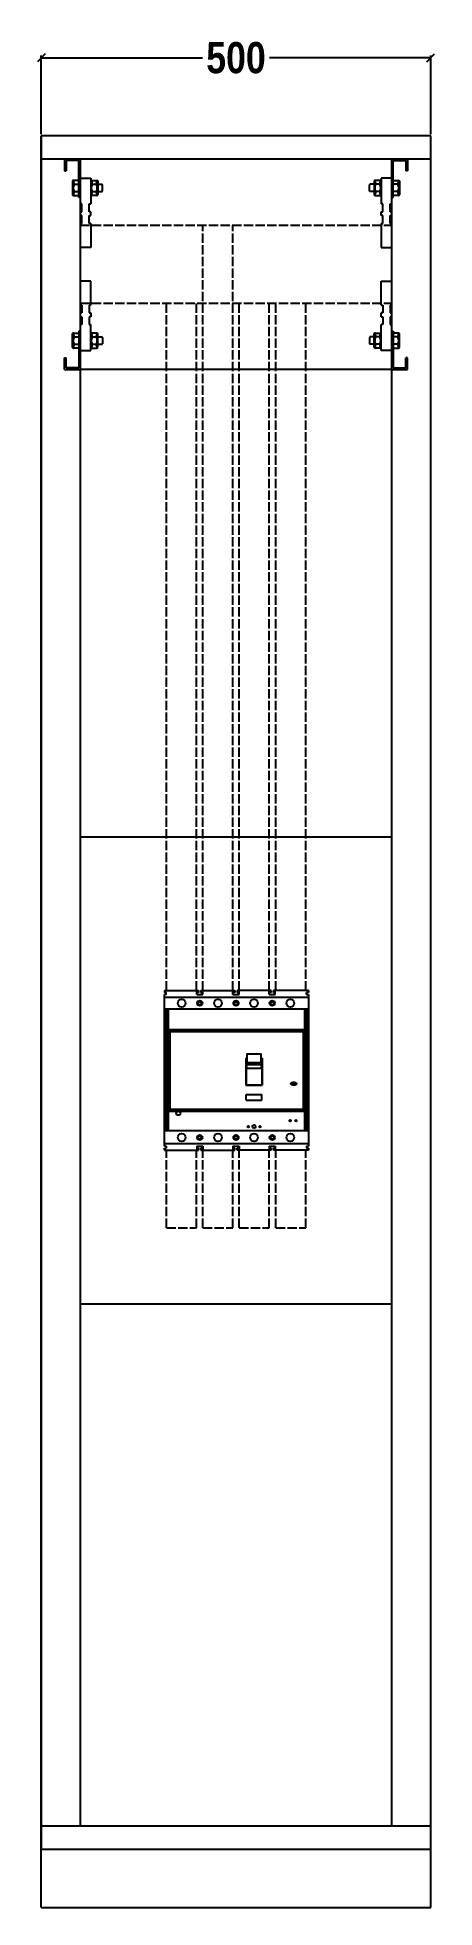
# Model space of a CAD drawing. Header units: millimetres. Extents: x -5 to 505, y -75 to 2326.
import ezdxf

# ---------------------------------------------------------------- set-up
doc = ezdxf.new("R2010")
doc.units = ezdxf.units.MM
doc.header["$MEASUREMENT"] = 0
doc.linetypes.add('ACAD_ISO02W100', pattern=[15, 12, -3])
doc.styles.add('ANB', font='ARIALNB.TTF')
doc.dimstyles.new('ARULLAIYA', dxfattribs={"dimtxt": 20, "dimasz": 10, "dimexe": 3, "dimexo": 2, "dimgap": 7, "dimtad": 0, "dimdec": 0, "dimzin": 0, "dimdsep": 46, "dimtxsty": 'ANB', "dimblk": 'OBLIQUE', "dimcen": 0.09, "dimadec": 0, "dimazin": 0, "dimtfac": 1, "dimtdec": 0, "dimtofl": 0, "dimtmove": 0, "dimatfit": 3, "dimldrblk": 'OBLIQUE', "dimfxl": 1, "dimtolj": 1, "dimtzin": 0, "dimarcsym": 1})

# ---------------------------------------------------------------- blocks, each defined once
blk = doc.blocks.new('_Oblique')
at = {"color": 0, "linetype": 'ByBlock', "lineweight": -2}
blk.add_line((-0.5, -0.5), (0.5, 0.5), dxfattribs=at)
blk = doc.blocks.new('*D1')
at = {"color": 0, "lineweight": -2, "transparency": 16777216}
for p, q in [((0, 2202), (0, 2303)), ((0, 2300), (206.9, 2300)), ((500, 2300), (293.1, 2300)), ((500, 2202), (500, 2303))]:
    blk.add_line(p, q, dxfattribs=at)
at = {"layer": 'Defpoints', "color": 0, "transparency": 16777216}
for p in [(500, 2300), (0, 2200), (500, 2200)]:
    blk.add_point(p, dxfattribs=at)
at = {"color": 0, "lineweight": -2, "transparency": 16777216, "xscale": 10, "yscale": 10, "zscale": 10, "rotation": 180}
blk.add_blockref('_Oblique', (0, 2300), dxfattribs=at)
at = {"color": 0, "lineweight": -2, "transparency": 16777216, "xscale": 10, "yscale": 10, "zscale": 10}
blk.add_blockref('_Oblique', (500, 2300), dxfattribs=at)
at = {"color": 0, "transparency": 16777216, "insert": (250, 2300), "char_height": 40, "attachment_point": 5, "style": 'ANB'}
blk.add_mtext('\\A1;500', dxfattribs=at)
blk = doc.blocks.new('*D2')
at = {"color": 0, "lineweight": -2, "transparency": 16777216}
for p, q in [((0, 2202), (0, 2303)), ((0, 2300), (206.9, 2300)), ((500, 2300), (293.1, 2300)), ((500, 2202), (500, 2303))]:
    blk.add_line(p, q, dxfattribs=at)
at = {"layer": 'Defpoints', "color": 0, "transparency": 16777216}
for p in [(500, 2300), (0, 2200), (500, 2200)]:
    blk.add_point(p, dxfattribs=at)
at = {"color": 0, "lineweight": -2, "transparency": 16777216, "xscale": 10, "yscale": 10, "zscale": 10, "rotation": 180}
blk.add_blockref('_Oblique', (0, 2300), dxfattribs=at)
at = {"color": 0, "lineweight": -2, "transparency": 16777216, "xscale": 10, "yscale": 10, "zscale": 10}
blk.add_blockref('_Oblique', (500, 2300), dxfattribs=at)
at = {"color": 0, "transparency": 16777216, "insert": (250, 2300), "char_height": 40, "attachment_point": 5, "style": 'ANB'}
blk.add_mtext('\\A1;500', dxfattribs=at)

msp = doc.modelspace()

# ---------------------------------------------------------------- hatches: boundary and pattern name
h = msp.add_hatch()
h.set_pattern_fill('ANSI31', color=256)
h.set_pattern_definition([(45, (-102320.82841, 19637.47218), (-0.08838834765, 0.08838834765), [])])
edge = h.paths.add_edge_path()
edge.add_line((324.1, 982.8), (323.1, 984.1))
edge.add_line((323.1, 984.1), (322.1, 981.8))
edge.add_ellipse((324.1, 982.8), major_axis=(3.15, 0), ratio=0.431137, start_angle=230.5474, end_angle=241.194)
edge.add_line((322.5, 981.6), (323.2, 983.1))
edge.add_line((323.2, 983.1), (324.1, 982))
edge.add_line((324.1, 982), (324.9, 983.1))
edge.add_line((324.9, 983.1), (325.6, 981.6))
edge.add_ellipse((324.1, 982.8), major_axis=(3.15, 0), ratio=0.431137, start_angle=298.806, end_angle=309.4526)
edge.add_line((326.1, 981.8), (325.1, 984.1))
edge.add_line((325.1, 984.1), (324.1, 982.8))

# ---------------------------------------------------------------- linework, layer by layer
for p, q in [((500, 2200), (0, 2200)), ((0, 2200), (0, 0)), ((500, 2200), (0, 2200)), ((0, 2200), (0, 0)), ((0, -75), (0, 2200)), ((500, -75), (500, 2200)), ((500, 2170), (0, 2170)), ((30, 2170), (30, 2155)), ((48, 2168), (32, 2168)), ((32, 2168), (32, 2155)), ((48, 2120.8), (48, 2168)), ((50, 2170), (50, 30)), ((450, 30), (450, 2170)), ((452, 2120.8), (452, 2168)), ((452, 2168), (468, 2168)), ((468, 2168), (468, 2155)), ((470, 2170), (470, 2155)), ((30, 2155), (32, 2155)), ((41, 2142.5), (40.2, 2141.9)), ((40.2, 2141.9), (40.2, 2124)), ((40.9, 2142.2), (40.9, 2123.8)), ((48, 2142.7), (41.4, 2142.7)), ((42, 2137.6), (50, 2137.6)), ((50, 2145.6), (63.5, 2145.6)), ((63.5, 2145.6), (63.5, 2112.4)), ((64.3, 2142.5), (63.5, 2141.9)), ((63.5, 2137.6), (78, 2137.6)), ((64.2, 2142.2), (64.2, 2123.8)), ((64.7, 2142.7), (71.3, 2142.7)), ((71.7, 2142.5), (72.4, 2141.9)), ((71.8, 2142.2), (71.8, 2123.8)), ((72.4, 2141.9), (72.4, 2124)), ((436.5, 2137.6), (422, 2137.6)), ((428.3, 2142.5), (427.6, 2141.9)), ((427.6, 2141.9), (427.6, 2124)), ((428.2, 2142.2), (428.2, 2123.8)), ((435.3, 2142.7), (428.7, 2142.7)), ((435.7, 2142.5), (436.5, 2141.9)), ((435.8, 2142.2), (435.8, 2123.8)), ((436.5, 2145.6), (436.5, 2112.4)), ((450, 2145.6), (436.5, 2145.6)), ((458, 2137.6), (450, 2137.6)), ((452, 2142.7), (458.6, 2142.7)), ((459, 2142.5), (459.8, 2141.9)), ((459.1, 2142.2), (459.1, 2123.8)), ((459.8, 2141.9), (459.8, 2124)), ((470, 2155), (468, 2155)), ((41, 2123.4), (40.2, 2124)), ((41.4, 2123.3), (48, 2123.3)), ((42, 2128.4), (50, 2128.4)), ((50, 2120.8), (48, 2120.8)), ((63.5, 2128.4), (78, 2128.4)), ((64.3, 2123.4), (63.5, 2124)), ((71.3, 2123.3), (64.7, 2123.3)), ((71.7, 2123.4), (72.4, 2124)), ((78.5, 2128.9), (78.5, 2137.1)), ((421.5, 2128.9), (421.5, 2137.1)), ((436.5, 2128.4), (422, 2128.4)), ((428.3, 2123.4), (427.6, 2124)), ((428.7, 2123.3), (435.3, 2123.3)), ((435.7, 2123.4), (436.5, 2124)), ((458, 2128.4), (450, 2128.4)), ((450, 2120.8), (452, 2120.8)), ((458.6, 2123.3), (452, 2123.3)), ((459, 2123.4), (459.8, 2124)), ((52, 2112.4), (50, 2112.4)), ((50, 2102.4), (52, 2102.4)), ((52, 2097.4), (50, 2097.4)), ((52, 2102.4), (52, 2112.4)), ((52, 2087.4), (52, 2097.4)), ((61.5, 2102.4), (61.5, 2112.4)), ((61.5, 2112.4), (63.5, 2112.4)), ((63.5, 2102.4), (61.5, 2102.4)), ((61.5, 2087.4), (61.5, 2097.4)), ((61.5, 2097.4), (63.5, 2097.4)), ((63.5, 2097.4), (63.5, 2102.4)), ((438.5, 2112.4), (436.5, 2112.4)), ((436.5, 2097.4), (436.5, 2102.4)), ((436.5, 2102.4), (438.5, 2102.4)), ((438.5, 2097.4), (436.5, 2097.4)), ((438.5, 2102.4), (438.5, 2112.4)), ((438.5, 2087.4), (438.5, 2097.4)), ((448, 2102.4), (448, 2112.4)), ((448, 2112.4), (450, 2112.4)), ((450, 2102.4), (448, 2102.4)), ((448, 2087.4), (448, 2097.4)), ((448, 2097.4), (450, 2097.4)), ((50, 2087.4), (52, 2087.4)), ((63.5, 2087.4), (61.5, 2087.4)), ((63.5, 2087.4), (63.5, 2056.7)), ((436.5, 2087.4), (436.5, 2056.7)), ((436.5, 2087.4), (438.5, 2087.4)), ((450, 2087.4), (448, 2087.4)), ((63.5, 2056.7), (50, 2056.7)), ((436.5, 2056.7), (450, 2056.7)), ((63.5, 2013.3), (50, 2013.3)), ((63.5, 1982.6), (63.5, 2013.3)), ((436.5, 1982.6), (436.5, 2013.3)), ((436.5, 2013.3), (450, 2013.3)), ((50, 1982.6), (52, 1982.6)), ((52, 1972.6), (50, 1972.6)), ((52, 1982.6), (52, 1972.6)), ((63.5, 1982.6), (61.5, 1982.6)), ((61.5, 1982.6), (61.5, 1972.6)), ((61.5, 1972.6), (63.5, 1972.6)), ((63.5, 1972.6), (63.5, 1967.6)), ((436.5, 1982.6), (438.5, 1982.6)), ((436.5, 1967.6), (436.5, 1972.6)), ((438.5, 1972.6), (436.5, 1972.6)), ((438.5, 1982.6), (438.5, 1972.6)), ((450, 1982.6), (448, 1982.6)), ((448, 1982.6), (448, 1972.6)), ((448, 1972.6), (450, 1972.6)), ((41, 1946.6), (40.2, 1946)), ((40.2, 1928.1), (40.2, 1946)), ((40.9, 1927.8), (40.9, 1946.2)), ((41.4, 1946.7), (48, 1946.7)), ((48, 1949.2), (48, 1902)), ((50, 1949.2), (48, 1949.2)), ((50, 1967.6), (52, 1967.6)), ((52, 1957.6), (50, 1957.6)), ((52, 1967.6), (52, 1957.6)), ((63.5, 1967.6), (61.5, 1967.6)), ((61.5, 1967.6), (61.5, 1957.6)), ((61.5, 1957.6), (63.5, 1957.6)), ((63.5, 1924.4), (63.5, 1957.6)), ((64.3, 1946.6), (63.5, 1946)), ((64.2, 1927.8), (64.2, 1946.2)), ((71.3, 1946.7), (64.7, 1946.7)), ((71.7, 1946.6), (72.4, 1946)), ((71.8, 1927.8), (71.8, 1946.2)), ((72.4, 1928.1), (72.4, 1946)), ((428.3, 1946.6), (427.6, 1946)), ((427.6, 1928.1), (427.6, 1946)), ((428.2, 1927.8), (428.2, 1946.2)), ((428.7, 1946.7), (435.3, 1946.7)), ((435.7, 1946.6), (436.5, 1946)), ((435.8, 1927.8), (435.8, 1946.2)), ((436.5, 1967.6), (438.5, 1967.6)), ((436.5, 1924.4), (436.5, 1957.6)), ((438.5, 1957.6), (436.5, 1957.6)), ((438.5, 1967.6), (438.5, 1957.6)), ((450, 1967.6), (448, 1967.6)), ((448, 1967.6), (448, 1957.6)), ((448, 1957.6), (450, 1957.6)), ((450, 1949.2), (452, 1949.2)), ((452, 1949.2), (452, 1902)), ((458.6, 1946.7), (452, 1946.7)), ((459, 1946.6), (459.8, 1946)), ((459.1, 1927.8), (459.1, 1946.2)), ((459.8, 1928.1), (459.8, 1946)), ((41, 1927.5), (40.2, 1928.1)), ((48, 1927.3), (41.4, 1927.3)), ((42, 1941.6), (50, 1941.6)), ((42, 1932.4), (50, 1932.4)), ((50, 1924.4), (63.5, 1924.4)), ((63.5, 1941.6), (78, 1941.6)), ((63.5, 1932.4), (78, 1932.4)), ((64.3, 1927.5), (63.5, 1928.1)), ((64.7, 1927.3), (71.3, 1927.3)), ((71.7, 1927.5), (72.4, 1928.1)), ((78.5, 1941.1), (78.5, 1932.9)), ((421.5, 1941.1), (421.5, 1932.9)), ((436.5, 1941.6), (422, 1941.6)), ((436.5, 1932.4), (422, 1932.4)), ((428.3, 1927.5), (427.6, 1928.1)), ((435.3, 1927.3), (428.7, 1927.3)), ((435.7, 1927.5), (436.5, 1928.1)), ((450, 1924.4), (436.5, 1924.4)), ((458, 1941.6), (450, 1941.6)), ((458, 1932.4), (450, 1932.4)), ((452, 1927.3), (458.6, 1927.3)), ((459, 1927.5), (459.8, 1928.1)), ((30, 1900), (30, 1915)), ((30, 1915), (32, 1915)), ((30, 1900), (50, 1900)), ((32, 1902), (32, 1915)), ((48, 1902), (32, 1902)), ((450, 1900), (50, 1900)), ((450, 1900), (470, 1900)), ((452, 1902), (468, 1902)), ((468, 1902), (468, 1915)), ((470, 1915), (468, 1915)), ((470, 1900), (470, 1915)), ((50, 1300), (450, 1300)), ((158, 1102.5), (202, 1102.5)), ((158, 1102.5), (158, 1100)), ((158, 1100), (160.5, 1100)), ((158, 902.5), (158, 1097.5)), ((160.5, 1097.5), (158, 1097.5)), ((158, 1094), (343, 1094)), ((160.5, 1097.5), (160.5, 1100)), ((199.5, 1097.5), (199.5, 1102.5)), ((202, 1100), (199.5, 1100)), ((199.5, 1097.5), (207.5, 1097.5)), ((202, 1102.5), (202, 1100)), ((205, 1102.5), (248.5, 1102.5)), ((205, 1102.5), (205, 1100)), ((205, 1100), (207.5, 1100)), ((207.5, 1097.5), (207.5, 1102.5)), ((246, 1097.5), (246, 1102.5)), ((248.5, 1100), (246, 1100)), ((246, 1097.5), (254, 1097.5)), ((248.5, 1102.5), (248.5, 1100)), ((295, 1102.5), (251.5, 1102.5)), ((251.5, 1102.5), (251.5, 1100)), ((251.5, 1100), (254, 1100)), ((254, 1097.5), (254, 1102.5)), ((292.5, 1097.5), (292.5, 1102.5)), ((295, 1100), (292.5, 1100)), ((292.5, 1097.5), (300.5, 1097.5)), ((295, 1102.5), (295, 1100)), ((343, 1102.5), (298, 1102.5)), ((298, 1102.5), (298, 1100)), ((298, 1100), (300.5, 1100)), ((300.5, 1097.5), (300.5, 1102.5)), ((340.5, 1097.5), (340.5, 1100)), ((343, 1100), (340.5, 1100)), ((340.5, 1097.5), (343, 1097.5)), ((343, 1102.5), (343, 1100)), ((343, 1097.5), (343, 902.5)), ((158, 1078.8), (343, 1078.8)), ((159.6, 1078.8), (159.6, 922.8)), ((161.4, 1078.8), (161.4, 922.8)), ((163.1, 1078.8), (163.1, 922.8)), ((337.8, 1078.8), (337.8, 922.8)), ((339.6, 1078.8), (339.6, 922.8)), ((341.3, 1078.8), (341.3, 922.8)), ((163.1, 1052.5), (343, 1052.5)), ((164.9, 1052.5), (164.9, 947.5)), ((164.9, 1050), (336.1, 1050)), ((336.1, 1052.5), (336.1, 947.5)), ((262.8, 1015.5), (262.8, 981)), ((262.8, 1015.5), (264.1, 1015.5)), ((263.2, 1015.5), (263.2, 981.5)), ((283.8, 1015.5), (282.4, 1015.5)), ((283.2, 1015.5), (283.2, 981.5)), ((283.8, 1015.5), (283.8, 981)), ((266.2, 1007.4), (280.2, 1007.4)), ((266.2, 1002.7), (280.2, 1002.7)), ((262.8, 981.5), (283.8, 981.5)), ((262.8, 981), (283.8, 981)), ((263.2, 968.8), (283.2, 968.8)), ((263.2, 961.5), (263.2, 968.8)), ((263.2, 961.5), (283.2, 961.5)), ((283.2, 961.5), (283.2, 968.8)), ((322.1, 981.8), (323.1, 984.1)), ((322.5, 981.6), (323.2, 983.1)), ((323.1, 984.1), (324.1, 982.8)), ((323.2, 983.1), (324.1, 982)), ((324.1, 982.8), (325.1, 984.1)), ((324.1, 982), (324.9, 983.1)), ((324.9, 983.1), (325.6, 981.6)), ((325.1, 984.1), (326.1, 981.8)), ((163.1, 947.5), (343, 947.5)), ((164.9, 950), (336.1, 950)), ((158, 922.8), (343, 922.8)), ((158, 906), (343, 906)), ((160.5, 902.5), (158, 902.5)), ((158, 897.5), (158, 900)), ((158, 897.5), (158, 900)), ((158, 900), (160.5, 900)), ((158, 897.5), (202, 897.5)), ((160.5, 902.5), (160.5, 900)), ((199.5, 902.5), (199.5, 897.5)), ((199.5, 902.5), (207.5, 902.5)), ((202, 900), (199.5, 900)), ((202, 897.5), (202, 900)), ((205, 897.5), (205, 900)), ((205, 900), (207.5, 900)), ((205, 897.5), (248.5, 897.5)), ((207.5, 902.5), (207.5, 897.5)), ((246, 902.5), (246, 897.5)), ((246, 902.5), (254, 902.5)), ((248.5, 900), (246, 900)), ((248.5, 897.5), (248.5, 900)), ((251.5, 897.5), (251.5, 900)), ((251.5, 900), (254, 900)), ((295, 897.5), (251.5, 897.5)), ((254, 902.5), (254, 897.5)), ((292.5, 902.5), (292.5, 897.5)), ((292.5, 902.5), (300.5, 902.5)), ((295, 900), (292.5, 900)), ((295, 897.5), (295, 900)), ((298, 897.5), (298, 900)), ((298, 900), (300.5, 900)), ((343, 897.5), (298, 897.5)), ((300.5, 902.5), (300.5, 897.5)), ((340.5, 902.5), (340.5, 900)), ((340.5, 902.5), (343, 902.5)), ((343, 900), (340.5, 900)), ((343, 900), (343, 897.5)), ((343, 897.5), (343, 900)), ((50, 700), (450, 700)), ((0, 30), (500, 30)), ((0, 0), (500, 0)), ((0, -75), (500, -75))]:
    msp.add_line(p, q)
at = {"color": 3, "linetype": 'ACAD_ISO02W100'}
for p, q in [((50, 2085), (450, 2085)), ((207.5, 1102.5), (207.5, 2085)), ((246, 1102.5), (246, 2085)), ((50, 1985), (450, 1985)), ((160.7, 1102.5), (160.7, 1985)), ((199.2, 1102.5), (199.2, 1985)), ((254, 1102.5), (254, 1985)), ((292.5, 1102.5), (292.5, 1985)), ((301.2, 1102.5), (301.2, 1985)), ((339.7, 1102.5), (339.7, 1985)), ((160.7, 797.8), (160.7, 897.5)), ((199.2, 797.8), (199.2, 897.5)), ((207.5, 797.8), (207.5, 897.5)), ((246, 797.8), (246, 897.5)), ((254, 797.8), (254, 897.5)), ((292.5, 797.8), (292.5, 897.5)), ((301.2, 797.8), (301.2, 897.5)), ((339.7, 797.8), (339.7, 897.5)), ((160.7, 797.8), (199.2, 797.8)), ((207.5, 797.8), (246, 797.8)), ((254, 797.8), (292.5, 797.8)), ((301.2, 797.8), (339.7, 797.8))]:
    msp.add_line(p, q, dxfattribs=at)
msp.add_lwpolyline([(264.1, 1010), (282.4, 1010), (282.4, 1020.7), (264.1, 1020.7)], close=True)
for centre, radius in [((180.2, 1086.2), 5), ((203.5, 1086.2), 3.4), ((203.5, 1086.2), 2.11), ((226.8, 1086.2), 5), ((250, 1086.2), 3.4), ((250, 1086.2), 2.11), ((273.2, 1086.2), 5), ((296.5, 1086.2), 3.4), ((296.5, 1086.2), 2.11), ((319.8, 1086.2), 5), ((176, 944.9), 2.64), ((180.2, 913.7), 5), ((203.5, 913.7), 3.4), ((203.5, 913.7), 2.11), ((226.8, 913.7), 5), ((250, 913.7), 3.4), ((250, 913.7), 2.11), ((265.7, 927.8), 1), ((273.2, 913.7), 5), ((273.2, 927.8), 2.2), ((280.7, 927.8), 1), ((296.5, 913.7), 3.4), ((296.5, 913.7), 2.11), ((319.8, 913.7), 5), ((319.6, 935.5), 1), ((327.1, 935.5), 1)]:
    msp.add_circle(centre, radius)
for centre, radius, start, end in [((41.4, 2142.2), 0.5, 90, 180), ((63.8, 2145.1), 23, 186.9505, 199.1544), ((50.7, 2133), 9.85, 152.128, 207.872), ((64.7, 2142.2), 0.5, 90, 180), ((87.1, 2145.1), 23, 186.9505, 199.1544), ((74, 2133), 9.85, 152.128, 207.872), ((48.9, 2145.1), 23, 340.8456, 353.0495), ((62, 2133), 9.85, 332.128, 27.872), ((71.3, 2142.2), 0.5, 0, 90), ((78, 2137.1), 0.5, 0, 90), ((422, 2137.1), 0.5, 90, 180), ((428.7, 2142.2), 0.5, 90, 180), ((451.1, 2145.1), 23, 186.9505, 199.1544), ((438, 2133), 9.85, 152.128, 207.872), ((412.9, 2145.1), 23, 340.8456, 353.0495), ((426, 2133), 9.85, 332.128, 27.872), ((435.3, 2142.2), 0.5, 0, 90), ((436.2, 2145.1), 23, 340.8456, 353.0495), ((449.3, 2133), 9.85, 332.128, 27.872), ((458.6, 2142.2), 0.5, 0, 90), ((63.8, 2120.8), 23, 160.8456, 173.0495), ((41.4, 2123.8), 0.5, 180, 270), ((87.1, 2120.8), 23, 160.8456, 173.0495), ((64.7, 2123.8), 0.5, 180, 270), ((48.9, 2120.8), 23, 6.9505, 19.1544), ((71.3, 2123.8), 0.5, 270, 0), ((78, 2128.9), 0.5, 270, 0), ((422, 2128.9), 0.5, 180, 270), ((451.1, 2120.8), 23, 160.8456, 173.0495), ((428.7, 2123.8), 0.5, 180, 270), ((412.9, 2120.8), 23, 6.9505, 19.1544), ((435.3, 2123.8), 0.5, 270, 0), ((436.2, 2120.8), 23, 6.9505, 19.1544), ((458.6, 2123.8), 0.5, 270, 0), ((41.4, 1946.2), 0.5, 90, 180), ((63.8, 1949.2), 23, 186.9505, 199.1544), ((64.7, 1946.2), 0.5, 90, 180), ((87.1, 1949.2), 23, 186.9505, 199.1544), ((48.9, 1949.2), 23, 340.8456, 353.0495), ((71.3, 1946.2), 0.5, 0, 90), ((428.7, 1946.2), 0.5, 90, 180), ((451.1, 1949.2), 23, 186.9505, 199.1544), ((412.9, 1949.2), 23, 340.8456, 353.0495), ((435.3, 1946.2), 0.5, 0, 90), ((436.2, 1949.2), 23, 340.8456, 353.0495), ((458.6, 1946.2), 0.5, 0, 90), ((50.7, 1937), 9.85, 152.128, 207.872), ((63.8, 1924.9), 23, 160.8456, 173.0495), ((41.4, 1927.8), 0.5, 180, 270), ((74, 1937), 9.85, 152.128, 207.872), ((87.1, 1924.9), 23, 160.8456, 173.0495), ((64.7, 1927.8), 0.5, 180, 270), ((62, 1937), 9.85, 332.128, 27.872), ((48.9, 1924.9), 23, 6.9505, 19.1544), ((71.3, 1927.8), 0.5, 270, 0), ((78, 1941.1), 0.5, 0, 90), ((78, 1932.9), 0.5, 270, 0), ((422, 1941.1), 0.5, 90, 180), ((422, 1932.9), 0.5, 180, 270), ((438, 1937), 9.85, 152.128, 207.872), ((451.1, 1924.9), 23, 160.8456, 173.0495), ((428.7, 1927.8), 0.5, 180, 270), ((426, 1937), 9.85, 332.128, 27.872), ((412.9, 1924.9), 23, 6.9505, 19.1544), ((435.3, 1927.8), 0.5, 270, 0), ((449.3, 1937), 9.85, 332.128, 27.872), ((436.2, 1924.9), 23, 6.9505, 19.1544), ((458.6, 1927.8), 0.5, 270, 0), ((266.2, 1004.4), 3, 90, 167.7824), ((266.2, 1005.7), 3, 192.2176, 270), ((280.2, 1004.4), 3, 12.2176, 90), ((280.2, 1005.7), 3, 270, 347.7824)]:
    msp.add_arc(centre, radius, start, end)
msp.add_ellipse((324.1, 982.8), major_axis=(3.15, 0), ratio=0.431137)
msp.add_open_spline([(327.7, 982.8), (327.7, 983), (327.7, 983.2), (327.5, 983.5), (327.4, 983.6), (327.2, 983.8), (327.1, 983.9), (326.6, 984.2), (326.2, 984.4), (325.3, 984.6), (324.8, 984.7), (323.6, 984.7), (323, 984.6), (321.9, 984.4), (321.6, 984.2), (321, 983.9), (320.8, 983.8), (320.6, 983.4), (320.5, 983.3), (320.4, 982.9), (320.4, 982.7), (320.5, 982.4), (320.6, 982.2), (320.8, 981.9), (321, 981.8), (321.4, 981.5), (321.8, 981.3), (322.6, 981.1), (323.1, 981), (324.3, 981), (325, 981), (326.1, 981.2), (326.5, 981.4), (327, 981.7), (327.3, 981.9), (327.5, 982.2), (327.6, 982.4), (327.7, 982.6), (327.7, 982.7), (327.7, 982.8)], degree=3, knots=[0, 0, 0, 0, 0.19507, 0.19507, 0.390139, 0.390139, 0.585209, 0.585209, 1.045896, 1.045896, 1.506584, 1.506584, 2.09205, 2.09205, 2.521533, 2.521533, 2.813293, 2.813293, 3.035268, 3.035268, 3.257242, 3.257242, 3.479217, 3.479217, 3.701192, 3.701192, 4.138479, 4.138479, 4.575767, 4.575767, 5.198557, 5.198557, 5.633912, 5.633912, 5.936503, 5.936503, 6.161074, 6.161074, 6.283185, 6.283185, 6.283185, 6.283185])

# ---------------------------------------------------------------- dimensions: what is measured, and where the dimension line sits
at = {"color": 30, "transparency": 33554687}
for picture in ['*D1', '*D2']:
    dim = msp.add_linear_dim(base=(500, 2300), p1=(0, 2200), p2=(500, 2200), dimstyle='ARULLAIYA', override={"dimtxt": 40}, dxfattribs=at)
    dim.commit()
    dim.dimension.update_dxf_attribs({"geometry": picture, "text_midpoint": (250, 2300)})

doc.saveas('drawing.dxf')
